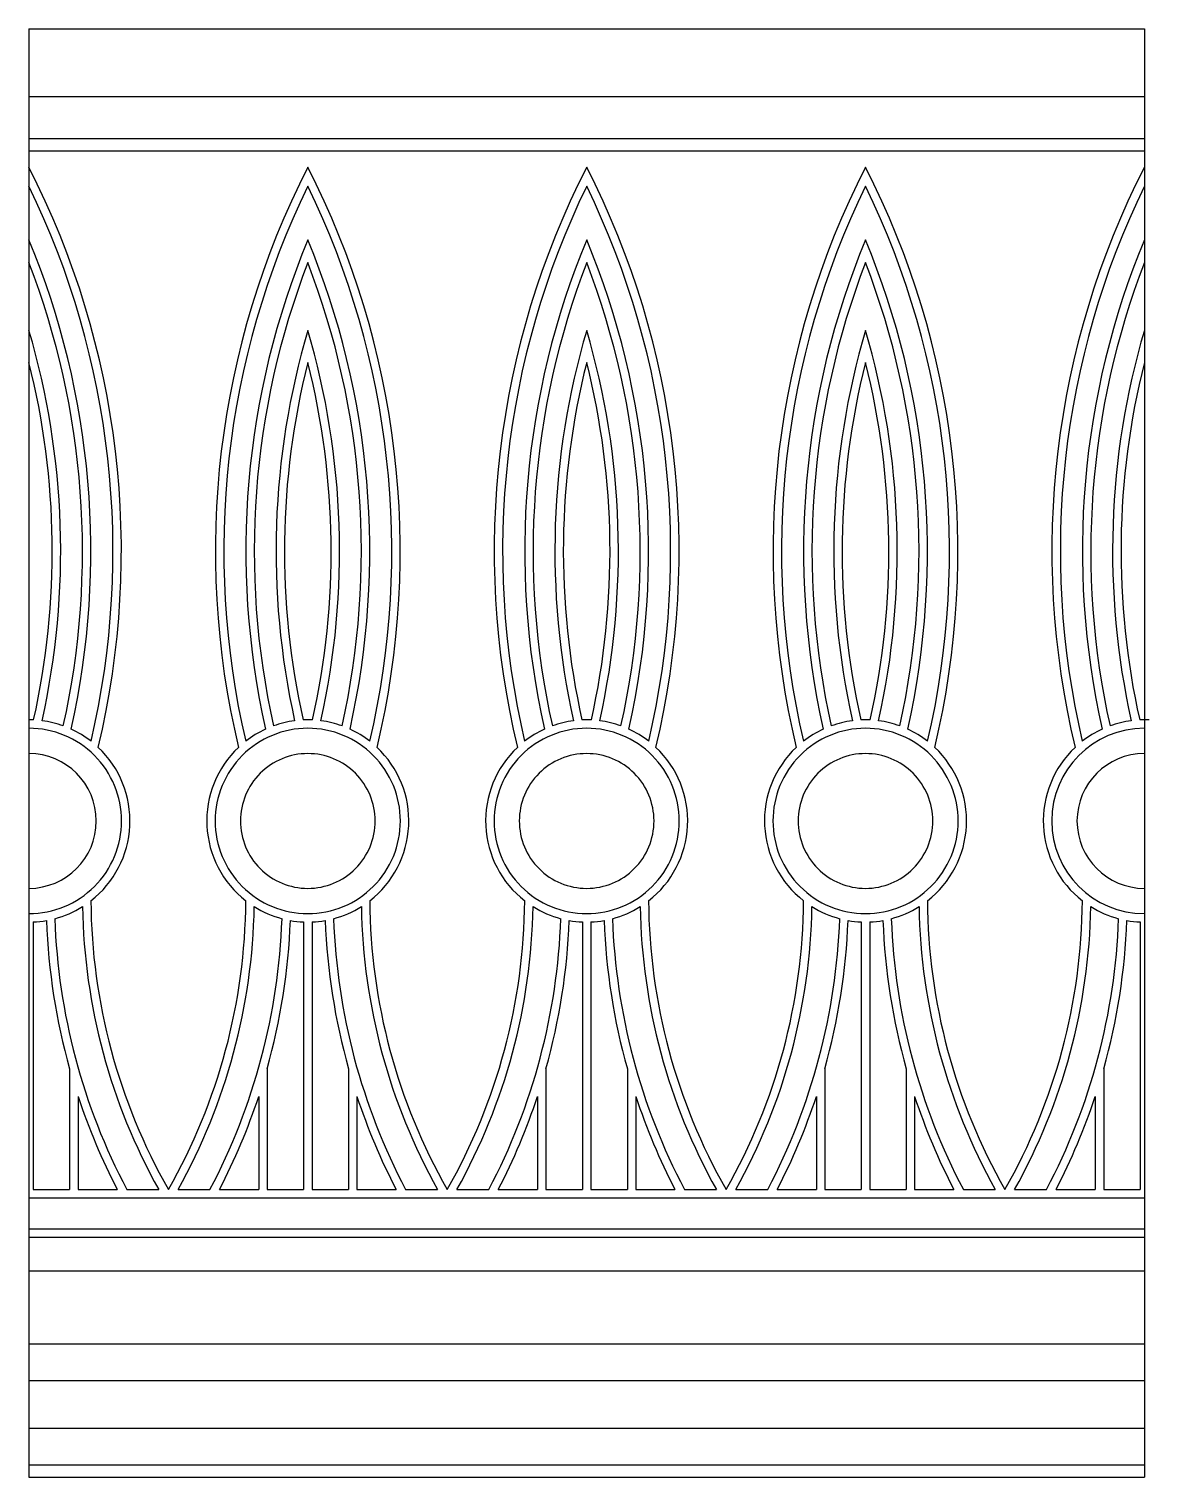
# Model space of a CAD drawing. Extents: x -111 to 2985, y -118 to 122.
# Drawn here: x -110.94 to -82.53, y 44.77 to 81.5 of the extents above; entities that cross this region are included whole.
import ezdxf

# ---------------------------------------------------------------- set-up
doc = ezdxf.new("R2010")
doc.units = 0
doc.layers.add('LAYER_03', color=5, linetype='CONTINUOUS')

msp = doc.modelspace()

# ---------------------------------------------------------------- linework, layer by layer
at = {"layer": 'LAYER_03'}
for points in [[(-110.939, 81.499), (-82.644, 81.499)], [(-110.939, 81.499), (-110.939, 44.775)], [(-82.644, 81.499), (-82.644, 44.775)], [(-110.939, 79.79), (-82.644, 79.79)], [(-110.939, 78.722), (-82.644, 78.722)], [(-110.939, 78.409), (-82.644, 78.409)], [(-110.832, 58.852), (-110.832, 52.066)], [(-103.972, 58.852), (-103.972, 52.066)], [(-103.758, 58.852), (-103.758, 52.066)], [(-96.898, 58.852), (-96.898, 52.066)], [(-96.685, 58.852), (-96.685, 52.066)], [(-89.825, 58.852), (-89.825, 52.066)], [(-89.611, 58.852), (-89.611, 52.066)], [(-82.751, 58.852), (-82.751, 52.066)], [(-109.906, 55.128), (-109.906, 52.066)], [(-104.897, 55.128), (-104.897, 52.066)], [(-102.833, 55.128), (-102.833, 52.066)], [(-97.824, 55.128), (-97.824, 52.066)], [(-95.759, 55.128), (-95.759, 52.066)], [(-90.75, 55.128), (-90.75, 52.066)], [(-88.685, 55.128), (-88.685, 52.066)], [(-83.676, 55.128), (-83.676, 52.066)], [(-109.693, 54.428), (-109.693, 52.066)], [(-105.111, 54.428), (-105.111, 52.066)], [(-102.619, 54.428), (-102.619, 52.066)], [(-98.037, 54.428), (-98.037, 52.066)], [(-95.545, 54.428), (-95.545, 52.066)], [(-90.964, 54.428), (-90.964, 52.066)], [(-88.472, 54.428), (-88.472, 52.066)], [(-83.89, 54.428), (-83.89, 52.066)], [(-110.939, 51.852), (-82.644, 51.852)], [(-110.832, 52.066), (-109.906, 52.066)], [(-109.693, 52.066), (-108.698, 52.066)], [(-108.457, 52.066), (-107.647, 52.066)], [(-107.157, 52.066), (-106.347, 52.066)], [(-106.106, 52.066), (-105.111, 52.066)], [(-104.897, 52.066), (-103.972, 52.066)], [(-103.758, 52.066), (-102.833, 52.066)], [(-102.619, 52.066), (-101.624, 52.066)], [(-101.383, 52.066), (-100.573, 52.066)], [(-100.083, 52.066), (-99.273, 52.066)], [(-99.032, 52.066), (-98.037, 52.066)], [(-97.824, 52.066), (-96.898, 52.066)], [(-96.685, 52.066), (-95.759, 52.066)], [(-95.545, 52.066), (-94.551, 52.066)], [(-94.31, 52.066), (-93.5, 52.066)], [(-93.009, 52.066), (-92.199, 52.066)], [(-91.958, 52.066), (-90.964, 52.066)], [(-90.75, 52.066), (-89.825, 52.066)], [(-89.611, 52.066), (-88.685, 52.066)], [(-88.472, 52.066), (-87.477, 52.066)], [(-87.236, 52.066), (-86.426, 52.066)], [(-85.936, 52.066), (-85.126, 52.066)], [(-84.885, 52.066), (-83.89, 52.066)], [(-83.676, 52.066), (-82.751, 52.066)], [(-110.939, 51.069), (-82.644, 51.069)], [(-110.939, 50.855), (-82.644, 50.855)], [(-110.939, 50.001), (-82.644, 50.001)], [(-110.939, 48.15), (-82.644, 48.15)], [(-110.939, 47.224), (-82.644, 47.224)], [(-110.939, 46.014), (-82.644, 46.014)], [(-110.939, 45.088), (-82.644, 45.088)], [(-110.939, 44.775), (-82.644, 44.775)]]:
    msp.add_lwpolyline(points, dxfattribs=at)
for points in [[(-109.182, 63.279, 0.178863), (-110.939, 77.991)], [(-102.108, 63.279, 0.178863), (-103.865, 77.991, 0.178863), (-105.622, 63.279)], [(-96.791, 77.991, 0.178863), (-98.549, 63.279)], [(-95.034, 63.279, 0.178863), (-96.791, 77.991)], [(-87.961, 63.279, 0.178863), (-89.718, 77.991, 0.178863), (-91.475, 63.279)], [(-82.644, 77.991, 0.178863), (-84.401, 63.279)], [(-109.364, 63.436, 0.17234), (-110.939, 77.512)], [(-103.865, 77.512, 0.17234), (-105.44, 63.436)], [(-102.29, 63.436, 0.17234), (-103.865, 77.512)], [(-96.791, 77.512, 0.17234), (-98.366, 63.436)], [(-95.217, 63.436, 0.17234), (-96.791, 77.512)], [(-89.718, 77.512, 0.17234), (-91.292, 63.436)], [(-88.143, 63.436, 0.17234), (-89.718, 77.512)], [(-82.644, 77.512, 0.17234), (-84.219, 63.436)], [(-109.868, 63.742, 0.154784), (-110.939, 76.15)], [(-103.865, 76.15, 0.154784), (-104.936, 63.742)], [(-102.794, 63.742, 0.154784), (-103.865, 76.15)], [(-96.791, 76.15, 0.154784), (-97.862, 63.742)], [(-95.72, 63.742, 0.154784), (-96.791, 76.15)], [(-89.718, 76.15, 0.154784), (-90.789, 63.742)], [(-88.647, 63.742, 0.154784), (-89.718, 76.15)], [(-82.644, 76.15, 0.154784), (-83.715, 63.742)], [(-110.068, 63.824, 0.147661), (-110.939, 75.575)], [(-103.865, 75.575, 0.147661), (-104.736, 63.824)], [(-102.994, 63.824, 0.147661), (-103.865, 75.575)], [(-96.791, 75.575, 0.147661), (-97.662, 63.824)], [(-95.921, 63.824, 0.147661), (-96.791, 75.575)], [(-89.718, 75.575, 0.147661), (-90.588, 63.824)], [(-88.847, 63.824, 0.147661), (-89.718, 75.575)], [(-82.644, 75.575, 0.147661), (-83.515, 63.824)], [(-110.605, 63.955, 0.126873), (-110.939, 73.854)], [(-103.865, 73.854, 0.126873), (-104.199, 63.955)], [(-103.531, 63.955, 0.126873), (-103.865, 73.854)], [(-96.791, 73.854, 0.126873), (-97.125, 63.955)], [(-96.458, 63.955, 0.126873), (-96.791, 73.854)], [(-89.718, 73.854, 0.126873), (-90.051, 63.955)], [(-89.384, 63.955, 0.126873), (-89.718, 73.854)], [(-82.644, 73.854, 0.126873), (-82.978, 63.955)], [(-110.82, 63.974, 0.117162), (-110.939, 73.042)], [(-103.865, 73.042, 0.117162), (-103.984, 63.974)], [(-103.746, 63.974, 0.117162), (-103.865, 73.042)], [(-96.791, 73.042, 0.117162), (-96.91, 63.974)], [(-96.672, 63.974, 0.117162), (-96.791, 73.042)], [(-89.718, 73.042, 0.117162), (-89.837, 63.974)], [(-89.599, 63.974, 0.117162), (-89.718, 73.042)], [(-82.644, 73.042, 0.117162), (-82.763, 63.974)], [(-110.82, 63.974, 0.011609), (-110.939, 63.976)], [(-110.068, 63.824, 0.054062), (-110.605, 63.955)], [(-104.199, 63.955, 0.054062), (-104.736, 63.824)], [(-103.746, 63.974, 0.023222), (-103.984, 63.974)], [(-102.994, 63.824, 0.054062), (-103.531, 63.955)], [(-97.125, 63.955, 0.054062), (-97.662, 63.824)], [(-96.672, 63.974, 0.023222), (-96.91, 63.974)], [(-95.921, 63.824, 0.054062), (-96.458, 63.955)], [(-90.051, 63.955, 0.054062), (-90.588, 63.824)], [(-89.599, 63.974, 0.023222), (-89.837, 63.974)], [(-88.847, 63.824, 0.054062), (-89.384, 63.955)], [(-82.978, 63.955, 0.054062), (-83.515, 63.824)], [(-82.525, 63.974, 0.023222), (-82.763, 63.974)], [(-110.939, 59.064, 0.414214), (-108.589, 61.413, 0.414214), (-110.939, 63.763)], [(-109.364, 63.436, 0.057674), (-109.868, 63.742)], [(-104.936, 63.742, 0.057674), (-105.44, 63.436)], [(-102.29, 63.436, 0.057674), (-102.794, 63.742)], [(-97.862, 63.742, 0.057674), (-98.366, 63.436)], [(-95.217, 63.436, 0.057674), (-95.72, 63.742)], [(-90.789, 63.742, 0.057674), (-91.292, 63.436)], [(-88.143, 63.436, 0.057674), (-88.647, 63.742)], [(-82.644, 63.763, 1), (-82.644, 59.064)], [(-83.715, 63.742, 0.057674), (-84.219, 63.436)], [(-109.368, 59.388, 0.460662), (-109.182, 63.279)], [(-105.622, 63.279, 0.460662), (-105.436, 59.388)], [(-102.294, 59.388, 0.460662), (-102.108, 63.279)], [(-98.549, 63.279, 0.460662), (-98.362, 59.388)], [(-95.221, 59.388, 0.460662), (-95.034, 63.279)], [(-91.475, 63.279, 0.460662), (-91.288, 59.388)], [(-88.147, 59.388, 0.460662), (-87.961, 63.279)], [(-84.401, 63.279, 0.460662), (-84.215, 59.388)], [(-110.939, 59.704, 1), (-110.939, 63.122)], [(-82.644, 63.122, 1), (-82.644, 59.704)], [(-110.284, 58.935, 0.075276), (-109.58, 59.24)], [(-109.58, 59.24, 0.123858), (-107.647, 52.066)], [(-109.368, 59.388, 0.128321), (-107.402, 52.066)], [(-107.402, 52.066, 0.128321), (-105.436, 59.388)], [(-107.157, 52.066, 0.123858), (-105.224, 59.24)], [(-105.224, 59.24, 0.075276), (-104.519, 58.935)], [(-103.211, 58.935, 0.075276), (-102.506, 59.24)], [(-102.506, 59.24, 0.123858), (-100.573, 52.066)], [(-102.294, 59.388, 0.128321), (-100.328, 52.066)], [(-100.328, 52.066, 0.128321), (-98.362, 59.388)], [(-100.083, 52.066, 0.123858), (-98.15, 59.24)], [(-98.15, 59.24, 0.075276), (-97.446, 58.935)], [(-96.137, 58.935, 0.075276), (-95.433, 59.24)], [(-95.433, 59.24, 0.123858), (-93.5, 52.066)], [(-95.221, 59.388, 0.128321), (-93.255, 52.066)], [(-93.255, 52.066, 0.128321), (-91.288, 59.388)], [(-93.009, 52.066, 0.123858), (-91.076, 59.24)], [(-91.076, 59.24, 0.075276), (-90.372, 58.935)], [(-89.063, 58.935, 0.075276), (-88.359, 59.24)], [(-88.359, 59.24, 0.123858), (-86.426, 52.066)], [(-88.147, 59.388, 0.128321), (-86.181, 52.066)], [(-86.181, 52.066, 0.128321), (-84.215, 59.388)], [(-85.936, 52.066, 0.123858), (-84.003, 59.24)], [(-84.003, 59.24, 0.075276), (-83.298, 58.935)], [(-110.832, 58.852, 0.032953), (-110.496, 58.889)], [(-110.496, 58.889, 0.059125), (-109.906, 55.128)], [(-110.284, 58.935, 0.112912), (-108.457, 52.066)], [(-106.347, 52.066, 0.112912), (-104.519, 58.935)], [(-104.897, 55.128, 0.059125), (-104.307, 58.889)], [(-104.307, 58.889, 0.032953), (-103.972, 58.852)], [(-103.758, 58.852, 0.032953), (-103.423, 58.889)], [(-103.423, 58.889, 0.059125), (-102.833, 55.128)], [(-103.211, 58.935, 0.112912), (-101.383, 52.066)], [(-99.273, 52.066, 0.112912), (-97.446, 58.935)], [(-97.824, 55.128, 0.059125), (-97.234, 58.889)], [(-97.234, 58.889, 0.032953), (-96.898, 58.852)], [(-96.685, 58.852, 0.032953), (-96.349, 58.889)], [(-96.349, 58.889, 0.059125), (-95.759, 55.128)], [(-96.137, 58.935, 0.112912), (-94.31, 52.066)], [(-92.199, 52.066, 0.112912), (-90.372, 58.935)], [(-90.75, 55.128, 0.059125), (-90.16, 58.889)], [(-90.16, 58.889, 0.032953), (-89.825, 58.852)], [(-89.611, 58.852, 0.032953), (-89.275, 58.889)], [(-89.275, 58.889, 0.059125), (-88.685, 55.128)], [(-89.063, 58.935, 0.112912), (-87.236, 52.066)], [(-85.126, 52.066, 0.112912), (-83.298, 58.935)], [(-83.676, 55.128, 0.059125), (-83.086, 58.889)], [(-83.086, 58.889, 0.032953), (-82.751, 58.852)], [(-109.693, 54.428, 0.039738), (-108.698, 52.066)], [(-106.106, 52.066, 0.039738), (-105.111, 54.428)], [(-102.619, 54.428, 0.039738), (-101.624, 52.066)], [(-99.032, 52.066, 0.039738), (-98.037, 54.428)], [(-95.545, 54.428, 0.039738), (-94.551, 52.066)], [(-91.958, 52.066, 0.039738), (-90.964, 54.428)], [(-88.472, 54.428, 0.039738), (-87.477, 52.066)], [(-84.885, 52.066, 0.039738), (-83.89, 54.428)]]:
    msp.add_lwpolyline(points, format="xyb", dxfattribs=at)
for points in [[(-103.865, 63.763, 0.414214), (-106.215, 61.413, 0.414214), (-103.865, 59.064, 0.414214), (-101.515, 61.413, 0.414214)], [(-96.791, 63.763, 0.414214), (-99.141, 61.413, 0.414214), (-96.791, 59.064, 0.414214), (-94.442, 61.413, 0.414214)], [(-89.718, 63.763, 0.414214), (-92.067, 61.413, 0.414214), (-89.718, 59.064, 0.414214), (-87.368, 61.413, 0.414214)], [(-103.865, 63.122, 0.414214), (-105.574, 61.413, 0.414214), (-103.865, 59.704, 0.414214), (-102.156, 61.413, 0.414214)], [(-96.791, 63.122, 0.414214), (-98.5, 61.413, 0.414214), (-96.791, 59.704, 0.414214), (-95.083, 61.413, 0.414214)], [(-89.718, 63.122, 0.414214), (-91.427, 61.413, 0.414214), (-89.718, 59.704, 0.414214), (-88.009, 61.413, 0.414214)]]:
    msp.add_lwpolyline(points, format="xyb", close=True, dxfattribs=at)

doc.saveas('drawing.dxf')
